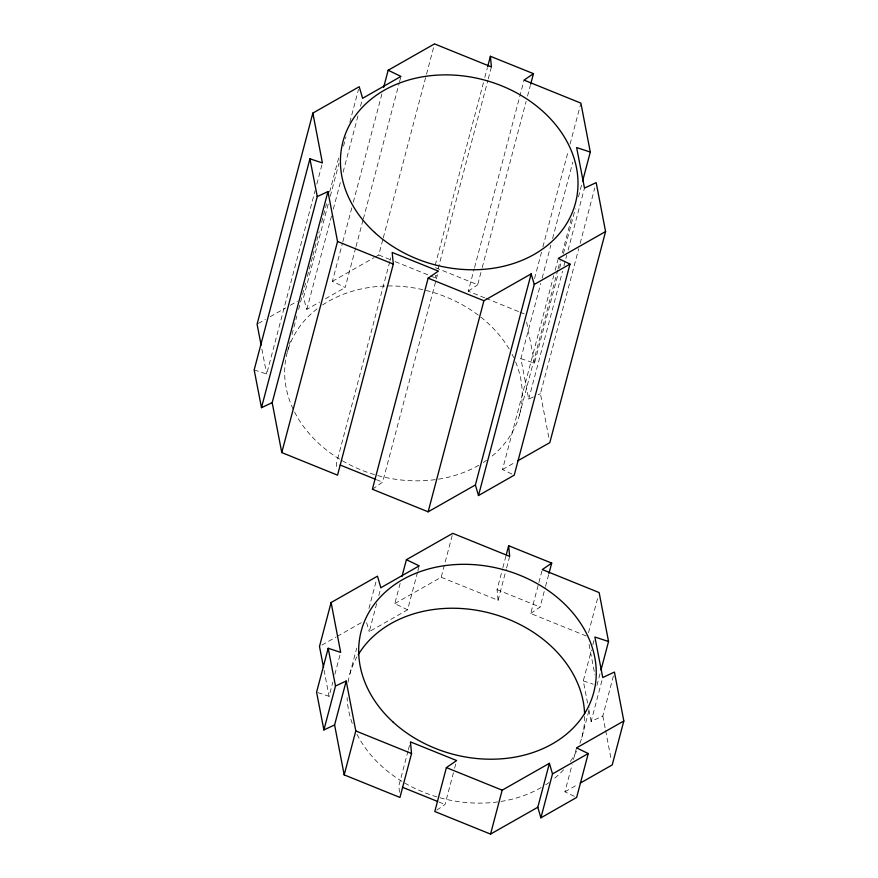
<?xml version="1.0" encoding="UTF-8"?>
<svg xmlns="http://www.w3.org/2000/svg" width="878" height="878" viewBox="0 0 878 878"><rect width="100%" height="100%" fill="white"/><g stroke="black" fill="none" stroke-linecap="round" stroke-linejoin="round"><path stroke-width="0.66" stroke-dasharray="4.39 3.29" d="M254.17 369.901L266.66 374.017L315.103 190.647M316.848 184.051L322.083 164.263M287.468 351.661L290.256 341.103M292.001 334.507L296.874 316.036M298.619 309.44L305.588 283.056M307.333 276.46L312.568 256.672M312.908 255.355L319.186 231.605M321.622 222.375L326.506 203.905M329.645 192.03L339.051 156.416M328.196 204.146L303.448 297.807L306.839 309.374L319.625 302.076M330.282 196.233L338.996 163.253M343.528 146.099L345.976 136.858M349.806 122.349L358.52 89.369M306.839 309.374L331.588 215.703M333.333 209.107L340.993 180.089M343.089 172.165L358.081 115.446M360.518 106.205L362.614 98.292M355.656 247.925L345.197 287.501L332.389 281.333L342.497 243.074M342.848 241.757L351.913 207.449M353.307 202.17L382.237 92.684M356.007 246.608L362.976 220.224M363.327 218.896L399.227 83.015M399.567 81.698L400.972 76.419M375.191 257.002L378.758 254.982L382.94 239.145M383.291 237.828L426.159 75.563M426.51 74.246L434.522 43.9M389.755 261.677L336.428 463.529L336.922 468.698M390.106 260.36L390.798 257.726M483.438 82.675L434.632 267.362L477.687 284.746L481.868 268.909M484.832 77.396L487.268 68.155M430.593 275.966L435.653 278.008L436.344 275.374M438.089 268.778L487.938 80.128M488.278 78.811L491.417 66.937M372.382 489.244L382.632 482.176L437.705 273.738M317.836 692.599L329.074 696.298L332.828 682.096M334.869 674.337L340.335 653.671M349.883 673.942L356.709 648.107M368.936 608.465L376.442 580.051M417.511 572.324L407.611 609.782L369.254 631.655L376.761 603.241M378.813 595.482L380.854 587.733M484.722 297.851L468.303 291.211L474.23 268.778M474.581 267.461L524.067 80.128M482.22 267.592L526.131 101.365M527.535 96.086L530.323 85.539M407.611 609.782L394.804 603.614L400.269 582.948M417.851 571.029L419.212 565.86M394.804 603.614L441.173 577.263L452.774 533.341M408.05 750.931L398.842 785.81L399.457 792.274M408.402 749.636L410.103 743.183M534.537 278.589L541.506 252.206M542.9 246.927L568.34 150.632M570.085 144.036L580.545 104.449M533.396 396.977L528.721 399.161L520.874 358.641L540.738 283.451M542.132 278.172L550.846 245.192M552.591 238.596L572.807 162.079M511.885 474.032L502.512 469.521L553.744 275.593M555.137 270.314L557.925 259.756M519.425 415.129L557.771 270.018M558.123 268.701L560.208 260.788M562.304 252.864L572.061 215.933M520.874 358.641L534.515 363.141L558.221 273.431M559.615 268.152L561.009 262.873M563.446 253.643L575.299 208.788M578.437 196.913L581.576 185.038M528.721 399.161L562.535 271.192M563.928 265.924L566.716 255.366M568.11 250.087L584.485 188.09M548.794 437.343L540.42 393.706L578.756 248.584M580.149 243.316L594.79 187.903M441.173 577.263L498.067 600.3L497.047 589.654L502.512 568.977M502.853 567.693L505.926 556.059M498.067 600.3L506.255 569.295M506.595 568L509.668 556.378M436.838 810.109L445.047 804.457L454.255 769.578M454.595 768.283L456.648 760.535M586.274 635.99L530.718 613.492L538.565 583.782M538.905 582.487L542.319 569.57M530.718 613.492L540.102 607.027L545.216 587.645M545.556 586.361L548.969 573.444M588.556 632.621L598.116 596.447M587.591 703.146L583.288 680.933L591.476 649.929M592.848 644.759L594.549 638.295M574.3 796.324L564.927 791.802L572.094 764.672M573.455 759.503L576.528 747.88M581.84 737.421L589.687 707.712M596.93 685.422L600.343 672.504M613.415 675.939L602.835 715.987L591.135 721.453L602.736 677.531M468.303 291.211L477.687 284.746M325.442 298.772L345.197 287.501M258.275 323.488L265.408 319.427M270.161 316.728L285.613 307.948M290.366 305.248L297.499 301.187M332.389 281.333L374.006 257.682M502.512 469.521L515.518 462.124M321.875 645.1L336.142 636.989M337.328 636.309L362.296 622.118M564.927 791.802L577.933 784.405M538.082 394.793L540.42 393.706M583.288 680.933L593.21 684.203M376.388 479.651L382.632 482.176M497.047 589.654L540.102 607.027M438.802 801.943L445.047 804.457M378.758 254.982L390.139 259.581M395.188 261.633L429.331 275.451M485.984 298.366L518.81 311.657M520.072 312.173L525.121 314.214M366.609 622.667L369.254 631.655M588.853 709.687L591.135 721.453M589.061 644.43L594.9 674.842M602.835 715.987L605.37 729.212M605.622 730.54L611.209 759.624M526.646 322.149L534.515 363.141M324.037 670.068L329.074 696.298M261.874 349.093L266.66 374.017M435.4 275.352L435.653 278.008M515.627 361.945A120.242 95.658 14.8 0 1 490.418 457.427M486.522 460.324A120.242 95.658 14.8 0 1 483.273 462.519M478.762 465.274A120.242 95.658 14.8 0 1 315.97 440.778A120.242 95.658 14.8 0 1 318.253 308.002M322.522 304.995A120.242 95.658 14.8 0 1 509.394 349.433M512.072 354.295A120.242 95.658 14.8 0 1 513.718 357.631M584.66 716.437A120.242 95.658 14.8 0 1 579.524 744.39M576.528 751.173A120.242 95.658 14.8 0 1 570.031 761.906M563.588 769.819A120.242 95.658 14.8 0 1 553.129 779.477M548.937 782.616A120.242 95.658 14.8 0 1 545.688 784.811M541.177 787.555A120.242 95.658 14.8 0 1 356.424 733.196M352.265 723.45A120.242 95.658 14.8 0 1 347.117 697.648M348.061 682.195A120.242 95.658 14.8 0 1 356.951 656.876"/><path stroke-width="1.32" d="M383.631 87.405L388.164 70.251L400.972 76.419L362.614 98.292L359.212 86.735L312.853 113.086L257.078 324.158L261.117 345.153M312.853 113.086L322.424 162.935L309.934 158.819L254.17 369.901L261.479 407.655L272.191 402.662L327.955 191.58L317.254 196.584L261.479 407.655M428.135 511.819L483.91 300.737L531.157 273.881L475.382 484.963L428.135 511.819L372.382 489.244L428.146 278.161L438.396 271.093L392.192 252.447L393.3 264.08L337.536 475.152L281.772 452.576L337.547 241.505L327.955 191.58M401.97 576.484L406.415 559.692L419.212 565.86L380.854 587.733L377.463 576.177L331.105 602.527L319.493 646.449L323.532 667.445M331.105 602.527L340.675 652.376L328.185 648.271L316.585 692.193L323.894 729.947L334.595 724.943L346.206 681.021L335.495 686.025L323.894 729.947M487.619 66.838L490.407 56.291L533.451 73.664L530.663 84.222M490.55 834.1L502.161 790.178L549.398 763.322L537.797 807.244L490.55 834.1L434.797 811.524L446.397 767.602L456.648 760.535L410.443 741.888L411.552 753.522L399.951 797.443L344.187 774.868L355.788 730.946L346.206 681.021M582.619 181.087L590.29 152.059L576.637 147.57L584.485 188.09L596.184 182.624L605.579 231.551L558.276 258.439L569.998 264.091L514.234 475.163L478.488 495.543L534.263 284.461L531.157 273.881M506.266 554.775L508.647 545.732L551.702 563.105L548.969 573.444M605.579 231.551L549.815 442.633L517.877 460.774M601.024 669.925L608.542 641.5L594.889 637.011L602.736 677.531L614.435 672.065L623.83 720.992L576.528 747.88L588.249 753.533L576.637 797.454L540.903 817.824L552.503 773.902L549.398 763.322M623.83 720.992L612.229 764.914L580.292 783.066M533.451 73.664L524.067 80.128L580.896 103.132L590.29 152.059M551.702 563.105L542.319 569.57L599.136 592.573L608.542 641.5M534.263 284.461L569.998 264.091M552.503 773.902L588.249 753.533M388.164 70.251L434.522 43.9L491.417 66.937L490.407 56.291M406.415 559.692L452.774 533.341L509.668 556.378L508.647 545.732M340.17 465.033L375.136 479.147M402.585 787.325L437.551 801.438M337.547 241.505L393.3 264.08M428.146 278.161L483.91 300.737M355.788 730.946L411.552 753.522M446.397 767.602L502.161 790.178M475.382 484.963L478.488 495.543M537.797 807.244L540.903 817.824M309.934 158.819L317.254 196.584M328.185 648.271L335.495 686.025M334.595 724.943L344.187 774.868M272.191 402.662L281.772 452.576M358.224 654.714A120.242 95.658 14.8 0 1 489.803 613.074A120.242 95.658 14.8 0 1 584.605 713.715M374.588 232.407A120.242 95.658 14.8 0 0 573.729 208.723A120.242 95.658 14.8 0 0 429.331 75.837A120.242 95.658 14.8 0 0 374.588 232.407M392.839 721.848A120.242 95.658 14.8 0 0 591.981 698.164A120.242 95.658 14.8 0 0 447.582 565.278A120.242 95.658 14.8 0 0 392.839 721.848"/></g></svg>
